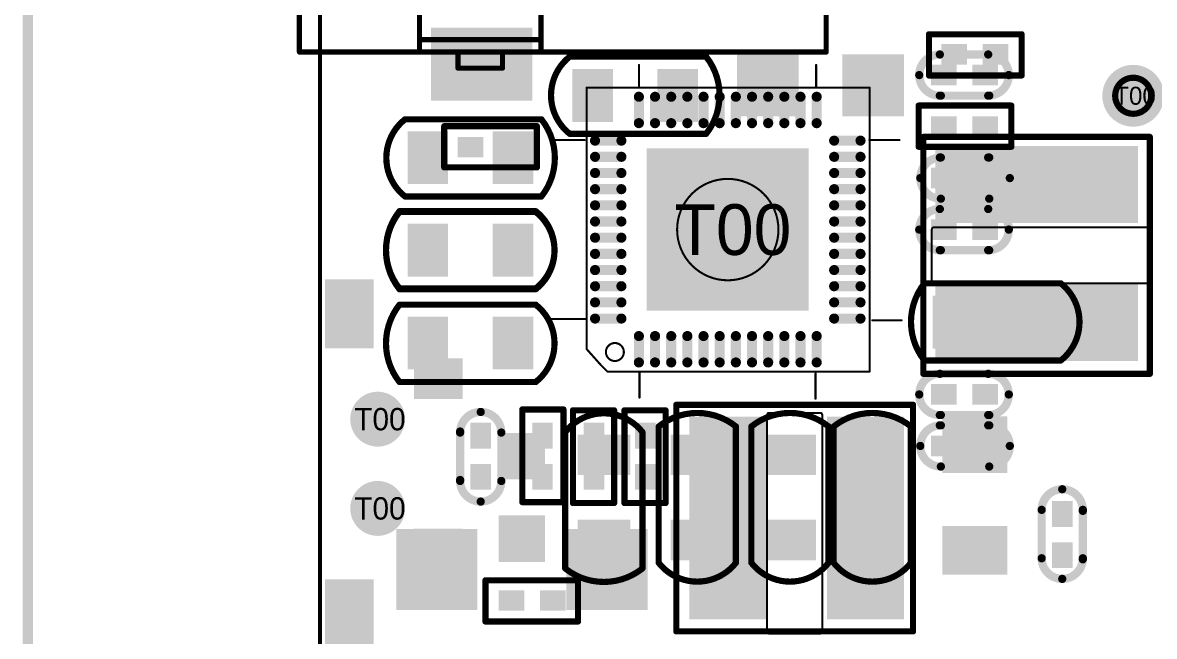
# Model space of a CAD drawing. Extents: x -400 to 4142, y 20 to 2756.
# Drawn here: x -255 to 844, y 1475 to 2071 of the extents above; entities that cross this region are included whole.
import ezdxf

# ---------------------------------------------------------------- set-up
doc = ezdxf.new("R2010")
doc.units = 0
doc.header["$MEASUREMENT"] = 0
for name, color, linetype in [('2DLINES_1', 3, 'Continuous'), ('BOARD_OUTLINE', 1, 'Continuous'), ('COMP_OUTLINE_BOTTOM', 6, 'Continuous'), ('COMP_OUTLINE_TOP', 4, 'Continuous'), ('DRILLHOLE', 10, 'Continuous'), ('LAYNR11', 12, 'Continuous'), ('PADLAYER_BOTTOM', 7, 'Continuous'), ('PADLAYER_TOP', 5, 'Continuous'), ('TOOL_TOP', 8, 'Continuous'), ('TOOLCODE_TOP', 9, 'Continuous')]:
    doc.layers.add(name, color=color, linetype=linetype)

msp = doc.modelspace()

# ---------------------------------------------------------------- linework, layer by layer
at = {"layer": '2DLINES_1', "const_width": 10}
msp.add_lwpolyline([(-250, 2420), (-250, 1307.5)], dxfattribs=at)
at = {"layer": 'BOARD_OUTLINE', "const_width": 3.937}
msp.add_lwpolyline([(33.858, 2380), (33.858, 100)], dxfattribs=at)
at = {"layer": 'COMP_OUTLINE_BOTTOM'}
for points, const_width in [([(625.43, 2059.61), (625.43, 2019.61)], 6), ([(715.43, 2059.61), (625.43, 2059.61)], 6), ([(715.43, 2019.61), (715.43, 2059.61)], 6), ([(625.43, 2019.61), (715.43, 2019.61)], 6), ([(244.57, 1970.39), (154.57, 1970.39)], 6), ([(154.57, 1970.39), (154.57, 1930.39)], 6), ([(244.57, 1930.39), (244.57, 1970.39)], 6), ([(840, 1960), (620, 1960)], 6), ([(620, 1960), (620, 1730)], 6), ([(840, 1730), (840, 1960)], 6), ([(154.57, 1930.39), (244.57, 1930.39)], 6), ([(620, 1730), (840, 1730)], 6), ([(270.39, 1695.43), (230.39, 1695.43)], 6), ([(230.39, 1695.43), (230.39, 1605.43)], 6), ([(270.39, 1605.43), (270.39, 1695.43)], 6), ([(319.61, 1694.57), (279.61, 1694.57)], 6), ([(279.61, 1694.57), (279.61, 1604.57)], 6), ([(319.61, 1604.57), (319.61, 1694.57)], 6), ([(369.61, 1694.57), (329.61, 1694.57)], 6), ([(329.61, 1694.57), (329.61, 1604.57)], 6), ([(369.61, 1604.57), (369.61, 1694.57)], 6), ([(610, 1700), (380, 1700)], 6), ([(380, 1700), (380, 1480)], 6), ([(610, 1480), (610, 1700)], 6), ([(170, 1627), (170, 1674)], 8), ([(210, 1626), (210, 1673)], 8), ([(230.39, 1605.43), (270.39, 1605.43)], 6), ([(279.61, 1604.57), (319.61, 1604.57)], 6), ([(329.61, 1604.57), (369.61, 1604.57)], 6), ([(734.92, 1597.98), (734.92, 1550.98)], 8), ([(774.92, 1596.98), (774.92, 1549.98)], 8), ([(380, 1480), (610, 1480)], 6)]:
    msp.add_lwpolyline(points, dxfattribs=dict(at, const_width=const_width))
for points, const_width in [([(623.93, 2059.61, 1), (626.93, 2059.61, 1)], 3), ([(623.93, 2059.61, 1), (626.93, 2059.61, 1)], 3), ([(713.93, 2059.61, 1), (716.93, 2059.61, 1)], 3), ([(713.93, 2059.61, 1), (716.93, 2059.61, 1)], 3), ([(275.042, 2037.9, 1), (278.042, 2037.9, 1)], 3), ([(275.042, 2037.9, 1), (278.042, 2037.9, 1)], 3), ([(407.43, 2037.9, 1), (410.43, 2037.9, 1)], 3), ([(407.43, 2037.9, 1), (410.43, 2037.9, 1)], 3), ([(623.93, 2019.61, 1), (626.93, 2019.61, 1)], 3), ([(623.93, 2019.61, 1), (626.93, 2019.61, 1)], 3), ([(713.93, 2019.61, 1), (716.93, 2019.61, 1)], 3), ([(713.93, 2019.61, 1), (716.93, 2019.61, 1)], 3), ([(256.804, 2000.4, 1), (259.804, 2000.4, 1)], 3), ([(256.804, 2000.4, 1), (259.804, 2000.4, 1)], 3), ([(420.513, 2000.4, 1), (423.513, 2000.4, 1)], 3), ([(420.513, 2000.4, 1), (423.513, 2000.4, 1)], 3), ([(153.07, 1970.39, 1), (156.07, 1970.39, 1)], 3), ([(153.07, 1970.39, 1), (156.07, 1970.39, 1)], 3), ([(243.07, 1970.39, 1), (246.07, 1970.39, 1)], 3), ([(243.07, 1970.39, 1), (246.07, 1970.39, 1)], 3), ([(275.042, 1962.9, 1), (278.042, 1962.9, 1)], 3), ([(275.042, 1962.9, 1), (278.042, 1962.9, 1)], 3), ([(407.43, 1962.9, 1), (410.43, 1962.9, 1)], 3), ([(407.43, 1962.9, 1), (410.43, 1962.9, 1)], 3), ([(618.5, 1960, 1), (621.5, 1960, 1)], 3), ([(618.5, 1960, 1), (621.5, 1960, 1)], 3), ([(838.5, 1960, 1), (841.5, 1960, 1)], 3), ([(838.5, 1960, 1), (841.5, 1960, 1)], 3), ([(153.07, 1930.39, 1), (156.07, 1930.39, 1)], 3), ([(153.07, 1930.39, 1), (156.07, 1930.39, 1)], 3), ([(243.07, 1930.39, 1), (246.07, 1930.39, 1)], 3), ([(243.07, 1930.39, 1), (246.07, 1930.39, 1)], 3), ([(109.57, 1887.1, 1), (112.57, 1887.1, 1)], 3), ([(109.57, 1887.1, 1), (112.57, 1887.1, 1)], 3), ([(241.958, 1887.1, 1), (244.958, 1887.1, 1)], 3), ([(241.958, 1887.1, 1), (244.958, 1887.1, 1)], 3), ([(96.487, 1849.6, 1), (99.487, 1849.6, 1)], 3), ([(96.487, 1849.6, 1), (99.487, 1849.6, 1)], 3), ([(260.196, 1849.6, 1), (263.196, 1849.6, 1)], 3), ([(260.196, 1849.6, 1), (263.196, 1849.6, 1)], 3), ([(109.57, 1812.1, 1), (112.57, 1812.1, 1)], 3), ([(109.57, 1812.1, 1), (112.57, 1812.1, 1)], 3), ([(241.958, 1812.1, 1), (244.958, 1812.1, 1)], 3), ([(241.958, 1812.1, 1), (244.958, 1812.1, 1)], 3), ([(109.57, 1797.1, 1), (112.57, 1797.1, 1)], 3), ([(109.57, 1797.1, 1), (112.57, 1797.1, 1)], 3), ([(241.958, 1797.1, 1), (244.958, 1797.1, 1)], 3), ([(241.958, 1797.1, 1), (244.958, 1797.1, 1)], 3), ([(96.487, 1759.6, 1), (99.487, 1759.6, 1)], 3), ([(96.487, 1759.6, 1), (99.487, 1759.6, 1)], 3), ([(260.196, 1759.6, 1), (263.196, 1759.6, 1)], 3), ([(260.196, 1759.6, 1), (263.196, 1759.6, 1)], 3), ([(618.5, 1730, 1), (621.5, 1730, 1)], 3), ([(618.5, 1730, 1), (621.5, 1730, 1)], 3), ([(838.5, 1730, 1), (841.5, 1730, 1)], 3), ([(838.5, 1730, 1), (841.5, 1730, 1)], 3), ([(109.57, 1722.1, 1), (112.57, 1722.1, 1)], 3), ([(109.57, 1722.1, 1), (112.57, 1722.1, 1)], 3), ([(241.958, 1722.1, 1), (244.958, 1722.1, 1)], 3), ([(241.958, 1722.1, 1), (244.958, 1722.1, 1)], 3), ([(188, 1693, 1), (192, 1693, 1)], 4), ([(188, 1693, 1), (192, 1693, 1)], 4), ([(228.89, 1695.43, 1), (231.89, 1695.43, 1)], 3), ([(228.89, 1695.43, 1), (231.89, 1695.43, 1)], 3), ([(268.89, 1695.43, 1), (271.89, 1695.43, 1)], 3), ([(268.89, 1695.43, 1), (271.89, 1695.43, 1)], 3), ([(278.11, 1694.57, 1), (281.11, 1694.57, 1)], 3), ([(278.11, 1694.57, 1), (281.11, 1694.57, 1)], 3), ([(318.11, 1694.57, 1), (321.11, 1694.57, 1)], 3), ([(318.11, 1694.57, 1), (321.11, 1694.57, 1)], 3), ([(328.11, 1694.57, 1), (331.11, 1694.57, 1)], 3), ([(328.11, 1694.57, 1), (331.11, 1694.57, 1)], 3), ([(368.11, 1694.57, 1), (371.11, 1694.57, 1)], 3), ([(368.11, 1694.57, 1), (371.11, 1694.57, 1)], 3), ([(378.5, 1700, 1), (381.5, 1700, 1)], 3), ([(378.5, 1700, 1), (381.5, 1700, 1)], 3), ([(608.5, 1700, 1), (611.5, 1700, 1)], 3), ([(608.5, 1700, 1), (611.5, 1700, 1)], 3), ([(168, 1674, 1), (172, 1674, 1)], 4), ([(168, 1673, 1), (172, 1673, 1)], 4), ([(208, 1673, 1), (212, 1673, 1)], 4), ([(208, 1673, 1), (212, 1673, 1)], 4), ([(168, 1627, 1), (172, 1627, 1)], 4), ([(168, 1626, 1), (172, 1626, 1)], 4), ([(208, 1626, 1), (212, 1626, 1)], 4), ([(208, 1626, 1), (212, 1626, 1)], 4), ([(752.92, 1617.98, 1), (756.92, 1617.98, 1)], 4), ([(752.92, 1617.98, 1), (756.92, 1617.98, 1)], 4), ([(188, 1606, 1), (192, 1606, 1)], 4), ([(188, 1606, 1), (192, 1606, 1)], 4), ([(228.89, 1605.43, 1), (231.89, 1605.43, 1)], 3), ([(228.89, 1605.43, 1), (231.89, 1605.43, 1)], 3), ([(268.89, 1605.43, 1), (271.89, 1605.43, 1)], 3), ([(268.89, 1605.43, 1), (271.89, 1605.43, 1)], 3), ([(278.11, 1604.57, 1), (281.11, 1604.57, 1)], 3), ([(278.11, 1604.57, 1), (281.11, 1604.57, 1)], 3), ([(318.11, 1604.57, 1), (321.11, 1604.57, 1)], 3), ([(318.11, 1604.57, 1), (321.11, 1604.57, 1)], 3), ([(328.11, 1604.57, 1), (331.11, 1604.57, 1)], 3), ([(328.11, 1604.57, 1), (331.11, 1604.57, 1)], 3), ([(368.11, 1604.57, 1), (371.11, 1604.57, 1)], 3), ([(368.11, 1604.57, 1), (371.11, 1604.57, 1)], 3), ([(732.92, 1597.98, 1), (736.92, 1597.98, 1)], 4), ([(732.92, 1597.98, 1), (736.92, 1597.98, 1)], 4), ([(772.92, 1597.98, 1), (776.92, 1597.98, 1)], 4), ([(772.92, 1596.98, 1), (776.92, 1596.98, 1)], 4), ([(732.92, 1550.98, 1), (736.92, 1550.98, 1)], 4), ([(732.92, 1550.98, 1), (736.92, 1550.98, 1)], 4), ([(772.92, 1550.98, 1), (776.92, 1550.98, 1)], 4), ([(772.92, 1549.98, 1), (776.92, 1549.98, 1)], 4), ([(752.92, 1530.98, 1), (756.92, 1530.98, 1)], 4), ([(752.92, 1530.98, 1), (756.92, 1530.98, 1)], 4), ([(378.5, 1480, 1), (381.5, 1480, 1)], 3), ([(378.5, 1480, 1), (381.5, 1480, 1)], 3), ([(608.5, 1480, 1), (611.5, 1480, 1)], 3), ([(608.5, 1480, 1), (611.5, 1480, 1)], 3)]:
    msp.add_lwpolyline(points, format="xyb", close=True, dxfattribs=dict(at, const_width=const_width))
for points, const_width in [([(276.542, 2037.9, 0.230282), (258.304, 2000.4, 0.230282)], 6), ([(408.93, 2037.9), (276.542, 2037.9, 0.230282)], 6), ([(422.013, 2000.4, 0.169436), (408.93, 2037.9)], 6), ([(258.304, 2000.4, 0.230282), (276.542, 1962.9)], 6), ([(408.93, 1962.9, 0.169436), (422.013, 2000.4, 0.169436)], 6), ([(276.542, 1962.9), (408.93, 1962.9, 0.169436)], 6), ([(111.07, 1887.1, 0.169436), (97.987, 1849.6, 0.169436)], 6), ([(243.458, 1887.1), (111.07, 1887.1, 0.169436)], 6), ([(261.696, 1849.6, 0.230282), (243.458, 1887.1)], 6), ([(97.987, 1849.6, 0.169436), (111.07, 1812.1)], 6), ([(243.458, 1812.1, 0.230282), (261.696, 1849.6, 0.230282)], 6), ([(111.07, 1812.1), (243.458, 1812.1, 0.230282)], 6), ([(111.07, 1797.1, 0.169436), (97.987, 1759.6, 0.169436)], 6), ([(243.458, 1797.1), (111.07, 1797.1, 0.169436)], 6), ([(261.696, 1759.6, 0.230282), (243.458, 1797.1)], 6), ([(97.987, 1759.6, 0.169436), (111.07, 1722.1)], 6), ([(243.458, 1722.1, 0.230282), (261.696, 1759.6, 0.230282)], 6), ([(111.07, 1722.1), (243.458, 1722.1, 0.230282)], 6), ([(190, 1693, 0.414214), (170, 1673)], 8), ([(210, 1673, 0.414214), (190, 1693, 0.414214)], 8), ([(170, 1626, 0.414214), (190, 1606, 0.414214)], 8), ([(190, 1606, 0.414214), (210, 1626)], 8), ([(754.92, 1617.98, 0.414214), (734.92, 1597.98)], 8), ([(774.92, 1597.98, 0.414214), (754.92, 1617.98, 0.414214)], 8), ([(734.92, 1550.98, 0.414214), (754.92, 1530.98, 0.414214)], 8), ([(754.92, 1530.98, 0.414214), (774.92, 1550.98)], 8)]:
    msp.add_lwpolyline(points, format="xyb", dxfattribs=dict(at, const_width=const_width))
at = {"layer": 'COMP_OUTLINE_TOP'}
for points, const_width in [([(13.835, 2042.331), (13.835, 2333.669)], 5), ([(130.495, 2042.526), (130.495, 2333.865)], 5), ([(248.605, 2042.526), (248.606, 2333.865)], 5), ([(525.646, 2042.331), (525.646, 2333.669)], 5), ([(130.495, 2054.337), (248.605, 2054.337)], 5), ([(167.897, 2026.778), (167.897, 2042.526)], 5), ([(211.204, 2026.778), (211.204, 2042.526)], 5), ([(13.835, 2042.331), (525.646, 2042.331)], 5), ([(636, 2040), (683, 2040)], 8), ([(211.204, 2026.778), (167.897, 2026.778)], 5), ([(343.819, 2009.554), (343.819, 2029.869)], 2), ([(515.853, 2009.121), (515.853, 2029.869)], 2), ([(567.8, 2007.8), (292.862, 2007.8)], 2), ([(292.862, 2007.8), (292.862, 1754.062)], 2), ([(567.8, 1732.2), (567.8, 2007.8)], 2), ([(637, 2000), (684, 2000)], 8), ([(615.43, 1950.39), (615.43, 1990.39)], 6), ([(615.43, 1990.39), (705.43, 1990.39)], 6), ([(705.43, 1990.39), (705.43, 1950.39)], 6), ([(290.958, 1956.89), (261.26, 1956.89)], 2), ([(567.454, 1956.85), (596.824, 1956.85)], 2), ([(705.43, 1950.39), (615.43, 1950.39)], 6), ([(683, 1940), (636, 1940)], 8), ([(684, 1900), (637, 1900)], 8), ([(636, 1890), (683, 1890)], 8), ([(637, 1850), (684, 1850)], 8), ([(291.864, 1783.163), (258.556, 1783.163)], 2), ([(570.446, 1781.969), (598.832, 1781.969)], 2), ([(292.862, 1754.062), (306.415, 1738.882)], 2), ([(306.415, 1738.882), (313.097, 1732.2)], 2), ([(313.097, 1732.2), (567.8, 1732.2)], 2), ([(344.252, 1732.021), (344.252, 1706.837)], 2), ([(515.236, 1730.394), (515.236, 1705.814)], 2), ([(636, 1730), (683, 1730)], 8), ([(637, 1690), (684, 1690)], 8), ([(683, 1680), (636, 1680)], 8), ([(684, 1640), (637, 1640)], 8), ([(194.57, 1489.61), (194.57, 1529.61)], 6), ([(194.57, 1529.61), (284.57, 1529.61)], 6), ([(284.57, 1529.61), (284.57, 1489.61)], 6), ([(284.57, 1489.61), (194.57, 1489.61)], 6)]:
    msp.add_lwpolyline(points, dxfattribs=dict(at, const_width=const_width))
for points, const_width in [([(129.245, 2054.337, 1), (131.745, 2054.337, 1)], 2.5), ([(247.355, 2054.337, 1), (249.855, 2054.337, 1)], 2.5), ([(129.245, 2042.526, 1), (131.745, 2042.526, 1)], 2.5), ([(166.647, 2042.526, 1), (169.147, 2042.526, 1)], 2.5), ([(209.954, 2042.526, 1), (212.454, 2042.526, 1)], 2.5), ([(247.355, 2042.526, 1), (249.855, 2042.526, 1)], 2.5), ([(12.585, 2042.331, 1), (15.085, 2042.331, 1)], 2.5), ([(12.585, 2042.331, 1), (15.085, 2042.331, 1)], 2.5), ([(524.396, 2042.331, 1), (526.896, 2042.331, 1)], 2.5), ([(524.396, 2042.331, 1), (526.896, 2042.331, 1)], 2.5), ([(634, 2040, 1), (638, 2040, 1)], 4), ([(634, 2040, 1), (638, 2040, 1)], 4), ([(681, 2040, 1), (685, 2040, 1)], 4), ([(681, 2040, 1), (685, 2040, 1)], 4), ([(166.647, 2026.778, 1), (169.147, 2026.778, 1)], 2.5), ([(166.647, 2026.778, 1), (169.147, 2026.778, 1)], 2.5), ([(209.954, 2026.778, 1), (212.454, 2026.778, 1)], 2.5), ([(209.954, 2026.778, 1), (212.454, 2026.778, 1)], 2.5), ([(343.319, 2029.869, 1), (344.319, 2029.869, 1)], 1), ([(515.353, 2029.869, 1), (516.353, 2029.869, 1)], 1), ([(614, 2020, 1), (618, 2020, 1)], 4), ([(614, 2020, 1), (618, 2020, 1)], 4), ([(701, 2020, 1), (705, 2020, 1)], 4), ([(701, 2020, 1), (705, 2020, 1)], 4), ([(292.362, 2007.8, 1), (293.362, 2007.8, 1)], 1), ([(292.362, 2007.8, 1), (293.362, 2007.8, 1)], 1), ([(343.319, 2009.554, 1), (344.319, 2009.554, 1)], 1), ([(515.353, 2009.121, 1), (516.353, 2009.121, 1)], 1), ([(567.3, 2007.8, 1), (568.3, 2007.8, 1)], 1), ([(567.3, 2007.8, 1), (568.3, 2007.8, 1)], 1), ([(634, 2000, 1), (638, 2000, 1)], 4), ([(635, 2000, 1), (639, 2000, 1)], 4), ([(681, 2000, 1), (685, 2000, 1)], 4), ([(682, 2000, 1), (686, 2000, 1)], 4), ([(613.93, 1990.39, 1), (616.93, 1990.39, 1)], 3), ([(613.93, 1990.39, 1), (616.93, 1990.39, 1)], 3), ([(703.93, 1990.39, 1), (706.93, 1990.39, 1)], 3), ([(703.93, 1990.39, 1), (706.93, 1990.39, 1)], 3), ([(115.042, 1977.1, 1), (118.042, 1977.1, 1)], 3), ([(115.042, 1977.1, 1), (118.042, 1977.1, 1)], 3), ([(247.43, 1977.1, 1), (250.43, 1977.1, 1)], 3), ([(247.43, 1977.1, 1), (250.43, 1977.1, 1)], 3), ([(260.76, 1956.89, 1), (261.76, 1956.89, 1)], 1), ([(290.458, 1956.89, 1), (291.458, 1956.89, 1)], 1), ([(566.954, 1956.85, 1), (567.954, 1956.85, 1)], 1), ([(596.324, 1956.85, 1), (597.324, 1956.85, 1)], 1), ([(613.93, 1950.39, 1), (616.93, 1950.39, 1)], 3), ([(613.93, 1950.39, 1), (616.93, 1950.39, 1)], 3), ([(703.93, 1950.39, 1), (706.93, 1950.39, 1)], 3), ([(703.93, 1950.39, 1), (706.93, 1950.39, 1)], 3), ([(96.804, 1939.6, 1), (99.804, 1939.6, 1)], 3), ([(96.804, 1939.6, 1), (99.804, 1939.6, 1)], 3), ([(260.513, 1939.6, 1), (263.513, 1939.6, 1)], 3), ([(260.513, 1939.6, 1), (263.513, 1939.6, 1)], 3), ([(634, 1940, 1), (638, 1940, 1)], 4), ([(635, 1940, 1), (639, 1940, 1)], 4), ([(681, 1940, 1), (685, 1940, 1)], 4), ([(682, 1940, 1), (686, 1940, 1)], 4), ([(615, 1920, 1), (619, 1920, 1)], 4), ([(615, 1920, 1), (619, 1920, 1)], 4), ([(702, 1920, 1), (706, 1920, 1)], 4), ([(702, 1920, 1), (706, 1920, 1)], 4), ([(115.042, 1902.1, 1), (118.042, 1902.1, 1)], 3), ([(115.042, 1902.1, 1), (118.042, 1902.1, 1)], 3), ([(247.43, 1902.1, 1), (250.43, 1902.1, 1)], 3), ([(247.43, 1902.1, 1), (250.43, 1902.1, 1)], 3), ([(635, 1900, 1), (639, 1900, 1)], 4), ([(635, 1900, 1), (639, 1900, 1)], 4), ([(682, 1900, 1), (686, 1900, 1)], 4), ([(682, 1900, 1), (686, 1900, 1)], 4), ([(634, 1890, 1), (638, 1890, 1)], 4), ([(634, 1890, 1), (638, 1890, 1)], 4), ([(681, 1890, 1), (685, 1890, 1)], 4), ([(681, 1890, 1), (685, 1890, 1)], 4), ([(109.57, 1887.9, 1), (112.57, 1887.9, 1)], 3), ([(109.57, 1887.9, 1), (112.57, 1887.9, 1)], 3), ([(241.958, 1887.9, 1), (244.958, 1887.9, 1)], 3), ([(241.958, 1887.9, 1), (244.958, 1887.9, 1)], 3), ([(614, 1870, 1), (618, 1870, 1)], 4), ([(614, 1870, 1), (618, 1870, 1)], 4), ([(701, 1870, 1), (705, 1870, 1)], 4), ([(701, 1870, 1), (705, 1870, 1)], 4), ([(96.487, 1850.4, 1), (99.487, 1850.4, 1)], 3), ([(96.487, 1850.4, 1), (99.487, 1850.4, 1)], 3), ([(260.196, 1850.4, 1), (263.196, 1850.4, 1)], 3), ([(260.196, 1850.4, 1), (263.196, 1850.4, 1)], 3), ([(634, 1850, 1), (638, 1850, 1)], 4), ([(635, 1850, 1), (639, 1850, 1)], 4), ([(681, 1850, 1), (685, 1850, 1)], 4), ([(682, 1850, 1), (686, 1850, 1)], 4), ([(109.57, 1812.9, 1), (112.57, 1812.9, 1)], 3), ([(109.57, 1812.9, 1), (112.57, 1812.9, 1)], 3), ([(241.958, 1812.9, 1), (244.958, 1812.9, 1)], 3), ([(241.958, 1812.9, 1), (244.958, 1812.9, 1)], 3), ([(619.57, 1817.9, 1), (622.57, 1817.9, 1)], 3), ([(619.57, 1817.9, 1), (622.57, 1817.9, 1)], 3), ([(751.958, 1817.9, 1), (754.958, 1817.9, 1)], 3), ([(751.958, 1817.9, 1), (754.958, 1817.9, 1)], 3), ([(258.056, 1783.163, 1), (259.056, 1783.163, 1)], 1), ([(291.364, 1783.163, 1), (292.364, 1783.163, 1)], 1), ([(569.946, 1781.969, 1), (570.946, 1781.969, 1)], 1), ([(598.332, 1781.969, 1), (599.332, 1781.969, 1)], 1), ([(606.487, 1780.4, 1), (609.487, 1780.4, 1)], 3), ([(606.487, 1780.4, 1), (609.487, 1780.4, 1)], 3), ([(770.196, 1780.4, 1), (773.196, 1780.4, 1)], 3), ([(770.196, 1780.4, 1), (773.196, 1780.4, 1)], 3), ([(292.362, 1754.062, 1), (293.362, 1754.062, 1)], 1), ([(292.362, 1754.062, 1), (293.362, 1754.062, 1)], 1), ([(305.915, 1738.882, 1), (306.915, 1738.882, 1)], 1), ([(305.915, 1738.882, 1), (306.915, 1738.882, 1)], 1), ([(619.57, 1742.9, 1), (622.57, 1742.9, 1)], 3), ([(619.57, 1742.9, 1), (622.57, 1742.9, 1)], 3), ([(751.958, 1742.9, 1), (754.958, 1742.9, 1)], 3), ([(751.958, 1742.9, 1), (754.958, 1742.9, 1)], 3), ([(312.597, 1732.2, 1), (313.597, 1732.2, 1)], 1), ([(312.597, 1732.2, 1), (313.597, 1732.2, 1)], 1), ([(343.752, 1732.021, 1), (344.752, 1732.021, 1)], 1), ([(514.736, 1730.394, 1), (515.736, 1730.394, 1)], 1), ([(567.3, 1732.2, 1), (568.3, 1732.2, 1)], 1), ([(567.3, 1732.2, 1), (568.3, 1732.2, 1)], 1), ([(634, 1730, 1), (638, 1730, 1)], 4), ([(634, 1730, 1), (638, 1730, 1)], 4), ([(681, 1730, 1), (685, 1730, 1)], 4), ([(681, 1730, 1), (685, 1730, 1)], 4), ([(343.752, 1706.837, 1), (344.752, 1706.837, 1)], 1), ([(514.736, 1705.814, 1), (515.736, 1705.814, 1)], 1), ([(614, 1710, 1), (618, 1710, 1)], 4), ([(614, 1710, 1), (618, 1710, 1)], 4), ([(701, 1710, 1), (705, 1710, 1)], 4), ([(701, 1710, 1), (705, 1710, 1)], 4), ([(308.1, 1691.696, 1), (311.1, 1691.696, 1)], 3), ([(308.1, 1691.696, 1), (311.1, 1691.696, 1)], 3), ([(398.9, 1692.013, 1), (401.9, 1692.013, 1)], 3), ([(398.9, 1692.013, 1), (401.9, 1692.013, 1)], 3), ([(488.9, 1692.013, 1), (491.9, 1692.013, 1)], 3), ([(488.9, 1692.013, 1), (491.9, 1692.013, 1)], 3), ([(568.9, 1692.013, 1), (571.9, 1692.013, 1)], 3), ([(568.9, 1692.013, 1), (571.9, 1692.013, 1)], 3), ([(634, 1690, 1), (638, 1690, 1)], 4), ([(635, 1690, 1), (639, 1690, 1)], 4), ([(681, 1690, 1), (685, 1690, 1)], 4), ([(682, 1690, 1), (686, 1690, 1)], 4), ([(634, 1680, 1), (638, 1680, 1)], 4), ([(635, 1680, 1), (639, 1680, 1)], 4), ([(681, 1680, 1), (685, 1680, 1)], 4), ([(682, 1680, 1), (686, 1680, 1)], 4), ([(270.6, 1673.458, 1), (273.6, 1673.458, 1)], 3), ([(270.6, 1673.458, 1), (273.6, 1673.458, 1)], 3), ([(345.6, 1673.458, 1), (348.6, 1673.458, 1)], 3), ([(345.6, 1673.458, 1), (348.6, 1673.458, 1)], 3), ([(361.4, 1678.93, 1), (364.4, 1678.93, 1)], 3), ([(361.4, 1678.93, 1), (364.4, 1678.93, 1)], 3), ([(436.4, 1678.93, 1), (439.4, 1678.93, 1)], 3), ([(436.4, 1678.93, 1), (439.4, 1678.93, 1)], 3), ([(451.4, 1678.93, 1), (454.4, 1678.93, 1)], 3), ([(451.4, 1678.93, 1), (454.4, 1678.93, 1)], 3), ([(526.4, 1678.93, 1), (529.4, 1678.93, 1)], 3), ([(526.4, 1678.93, 1), (529.4, 1678.93, 1)], 3), ([(531.4, 1678.93, 1), (534.4, 1678.93, 1)], 3), ([(531.4, 1678.93, 1), (534.4, 1678.93, 1)], 3), ([(606.4, 1678.93, 1), (609.4, 1678.93, 1)], 3), ([(606.4, 1678.93, 1), (609.4, 1678.93, 1)], 3), ([(615, 1660, 1), (619, 1660, 1)], 4), ([(615, 1660, 1), (619, 1660, 1)], 4), ([(702, 1660, 1), (706, 1660, 1)], 4), ([(702, 1660, 1), (706, 1660, 1)], 4), ([(635, 1640, 1), (639, 1640, 1)], 4), ([(635, 1640, 1), (639, 1640, 1)], 4), ([(682, 1640, 1), (686, 1640, 1)], 4), ([(682, 1640, 1), (686, 1640, 1)], 4), ([(270.6, 1541.07, 1), (273.6, 1541.07, 1)], 3), ([(270.6, 1541.07, 1), (273.6, 1541.07, 1)], 3), ([(345.6, 1541.07, 1), (348.6, 1541.07, 1)], 3), ([(345.6, 1541.07, 1), (348.6, 1541.07, 1)], 3), ([(361.4, 1546.542, 1), (364.4, 1546.542, 1)], 3), ([(361.4, 1546.542, 1), (364.4, 1546.542, 1)], 3), ([(436.4, 1546.542, 1), (439.4, 1546.542, 1)], 3), ([(436.4, 1546.542, 1), (439.4, 1546.542, 1)], 3), ([(451.4, 1546.542, 1), (454.4, 1546.542, 1)], 3), ([(451.4, 1546.542, 1), (454.4, 1546.542, 1)], 3), ([(526.4, 1546.542, 1), (529.4, 1546.542, 1)], 3), ([(526.4, 1546.542, 1), (529.4, 1546.542, 1)], 3), ([(531.4, 1546.542, 1), (534.4, 1546.542, 1)], 3), ([(531.4, 1546.542, 1), (534.4, 1546.542, 1)], 3), ([(606.4, 1546.542, 1), (609.4, 1546.542, 1)], 3), ([(606.4, 1546.542, 1), (609.4, 1546.542, 1)], 3), ([(193.07, 1529.61, 1), (196.07, 1529.61, 1)], 3), ([(193.07, 1529.61, 1), (196.07, 1529.61, 1)], 3), ([(283.07, 1529.61, 1), (286.07, 1529.61, 1)], 3), ([(283.07, 1529.61, 1), (286.07, 1529.61, 1)], 3), ([(308.1, 1527.987, 1), (311.1, 1527.987, 1)], 3), ([(308.1, 1527.987, 1), (311.1, 1527.987, 1)], 3), ([(398.9, 1528.304, 1), (401.9, 1528.304, 1)], 3), ([(398.9, 1528.304, 1), (401.9, 1528.304, 1)], 3), ([(488.9, 1528.304, 1), (491.9, 1528.304, 1)], 3), ([(488.9, 1528.304, 1), (491.9, 1528.304, 1)], 3), ([(568.9, 1528.304, 1), (571.9, 1528.304, 1)], 3), ([(568.9, 1528.304, 1), (571.9, 1528.304, 1)], 3), ([(193.07, 1489.61, 1), (196.07, 1489.61, 1)], 3), ([(193.07, 1489.61, 1), (196.07, 1489.61, 1)], 3), ([(283.07, 1489.61, 1), (286.07, 1489.61, 1)], 3), ([(283.07, 1489.61, 1), (286.07, 1489.61, 1)], 3)]:
    msp.add_lwpolyline(points, format="xyb", close=True, dxfattribs=dict(at, const_width=const_width))
for points, const_width in [([(616, 2020, -0.414214), (636, 2040)], 8), ([(683, 2040, -0.414214), (703, 2020, -0.414214)], 8), ([(636, 2000, -0.414214), (616, 2020, -0.414214)], 8), ([(703, 2020, -0.414214), (683, 2000)], 8), ([(98.304, 1939.6, -0.230282), (116.542, 1977.1)], 6), ([(116.542, 1977.1), (248.93, 1977.1, -0.169436)], 6), ([(248.93, 1977.1, -0.169436), (262.013, 1939.6, -0.169436)], 6), ([(116.542, 1902.1, -0.230282), (98.304, 1939.6, -0.230282)], 6), ([(262.013, 1939.6, -0.169436), (248.93, 1902.1)], 6), ([(617, 1920, -0.414214), (637, 1940)], 8), ([(684, 1940, -0.414214), (704, 1920, -0.414214)], 8), ([(637, 1900, -0.414214), (617, 1920, -0.414214)], 8), ([(704, 1920, -0.414214), (684, 1900)], 8), ([(248.93, 1902.1), (116.542, 1902.1, -0.230282)], 6), ([(616, 1870, -0.414214), (636, 1890)], 8), ([(683, 1890, -0.414214), (703, 1870, -0.414214)], 8), ([(97.987, 1850.4, -0.169436), (111.07, 1887.9)], 6), ([(111.07, 1887.9), (243.458, 1887.9, -0.230282)], 6), ([(243.458, 1887.9, -0.230282), (261.696, 1850.4, -0.230282)], 6), ([(636, 1850, -0.414214), (616, 1870, -0.414214)], 8), ([(703, 1870, -0.414214), (683, 1850)], 8), ([(111.07, 1812.9, -0.169436), (97.987, 1850.4, -0.169436)], 6), ([(261.696, 1850.4, -0.230282), (243.458, 1812.9)], 6), ([(243.458, 1812.9), (111.07, 1812.9, -0.169436)], 6), ([(607.987, 1780.4, -0.169436), (621.07, 1817.9)], 6), ([(621.07, 1817.9), (753.458, 1817.9, -0.230282)], 6), ([(753.458, 1817.9, -0.230282), (771.696, 1780.4, -0.230282)], 6), ([(621.07, 1742.9, -0.169436), (607.987, 1780.4, -0.169436)], 6), ([(771.696, 1780.4, -0.230282), (753.458, 1742.9)], 6), ([(311.615, 1751.181, 1), (329.041, 1751.181, 1), (311.615, 1751.181)], 2), ([(753.458, 1742.9), (621.07, 1742.9, -0.169436)], 6), ([(616, 1710, -0.414214), (636, 1730)], 8), ([(683, 1730, -0.414214), (703, 1710, -0.414214)], 8), ([(636, 1690, -0.414214), (616, 1710, -0.414214)], 8), ([(703, 1710, -0.414214), (683, 1690)], 8), ([(272.1, 1673.458, -0.230282), (309.6, 1691.696, -0.230282)], 6), ([(309.6, 1691.696, -0.230282), (347.1, 1673.458)], 6), ([(362.9, 1678.93, -0.169436), (400.4, 1692.013, -0.169436)], 6), ([(400.4, 1692.013, -0.169436), (437.9, 1678.93)], 6), ([(452.9, 1678.93, -0.169436), (490.4, 1692.013, -0.169436)], 6), ([(490.4, 1692.013, -0.169436), (527.9, 1678.93)], 6), ([(532.9, 1678.93, -0.169436), (570.4, 1692.013, -0.169436)], 6), ([(570.4, 1692.013, -0.169436), (607.9, 1678.93)], 6), ([(617, 1660, -0.414214), (637, 1680)], 8), ([(684, 1680, -0.414214), (704, 1660, -0.414214)], 8), ([(272.1, 1541.07), (272.1, 1673.458, -0.230282)], 6), ([(347.1, 1673.458), (347.1, 1541.07, -0.169436)], 6), ([(362.9, 1546.542), (362.9, 1678.93, -0.169436)], 6), ([(437.9, 1678.93), (437.9, 1546.542, -0.230282)], 6), ([(452.9, 1546.542), (452.9, 1678.93, -0.169436)], 6), ([(527.9, 1678.93), (527.9, 1546.542, -0.230282)], 6), ([(532.9, 1546.542), (532.9, 1678.93, -0.169436)], 6), ([(607.9, 1678.93), (607.9, 1546.542, -0.230282)], 6), ([(637, 1640, -0.414214), (617, 1660, -0.414214)], 8), ([(704, 1660, -0.414214), (684, 1640)], 8), ([(309.6, 1527.987, -0.169436), (272.1, 1541.07)], 6), ([(347.1, 1541.07, -0.169436), (309.6, 1527.987, -0.169436)], 6), ([(400.4, 1528.304, -0.230282), (362.9, 1546.542)], 6), ([(437.9, 1546.542, -0.230282), (400.4, 1528.304, -0.230282)], 6), ([(490.4, 1528.304, -0.230282), (452.9, 1546.542)], 6), ([(527.9, 1546.542, -0.230282), (490.4, 1528.304, -0.230282)], 6), ([(570.4, 1528.304, -0.230282), (532.9, 1546.542)], 6), ([(607.9, 1546.542, -0.230282), (570.4, 1528.304, -0.230282)], 6)]:
    msp.add_lwpolyline(points, format="xyb", dxfattribs=dict(at, const_width=const_width))
at = {"layer": 'DRILLHOLE', "const_width": 0.001}
msp.add_lwpolyline([(181.157, 2010.835, -1), (181.157, 2050.205), (200.842, 2050.205, -1), (200.842, 2010.835), (181.157, 2010.835)], format="xyb", dxfattribs=at)
at = {"layer": 'DRILLHOLE', "const_width": 0.0005}
msp.add_lwpolyline([(181.157, 2010.835, 1), (181.158, 2010.835, 1)], format="xyb", close=True, dxfattribs=at)
msp.add_lwpolyline([(181.157, 2010.835, 1), (181.158, 2010.835, 1)], format="xyb", close=True, dxfattribs=at)
at = {"layer": 'LAYNR11'}
for points in [[(840, 1818.032, 0.414214), (841.968, 1820), (841.968, 1870, 0.414214), (840, 1871.969), (630, 1871.968, 0.414214), (628.031, 1870), (628.031, 1820, 0.414214), (630, 1818.031), (840, 1818.032)], [(468.031, 1480, 0.414214), (470, 1478.031), (520, 1478.031, 0.414214), (521.968, 1480), (521.969, 1690, 0.414214), (520, 1691.968), (470, 1691.968, 0.414214), (468.032, 1690), (468.031, 1480)]]:
    msp.add_lwpolyline(points, format="xyb", dxfattribs=at)
for points in [[(840, 1818.032, 1), (840, 1818.032, 1)], [(840, 1818.032, 1), (840, 1818.032, 1)], [(468.031, 1480, 1), (468.031, 1480, 1)], [(468.031, 1480, 1), (468.031, 1480, 1)]]:
    msp.add_lwpolyline(points, format="xyb", close=True, dxfattribs=at)
at = {"layer": 'PADLAYER_BOTTOM'}
for points, const_width in [([(808.85, 1999.91, 1), (838.85, 1999.91, 1)], 30), ([(79.055, 1685.984, 1), (100.709, 1685.984, 1)], 21.654), ([(79.055, 1599.37, 1), (100.709, 1599.37, 1)], 21.654)]:
    msp.add_lwpolyline(points, format="xyb", close=True, dxfattribs=dict(at, const_width=const_width))
for points in [[(240.213, 2065.953), (141.787, 2065.953), (240.213, 1995.087), (141.787, 1995.087)], [(662.5, 2050), (637.5, 2050), (662.5, 2030), (637.5, 2030)], [(702.5, 2050), (677.5, 2050), (702.5, 2030), (677.5, 2030)], [(438.819, 2040), (438.819, 1980), (498.819, 2040), (498.819, 1980)], [(541.182, 2040), (541.182, 1980), (601.182, 2040), (601.182, 1980)], [(318.345, 1974.59), (318.345, 2025.77), (278.975, 1974.59), (278.975, 2025.77)], [(401.025, 1974.59), (401.025, 2025.77), (361.655, 1974.59), (361.655, 2025.77)], [(167.5, 1940), (192.5, 1940), (167.5, 1960), (192.5, 1960)], [(207.5, 1940), (232.5, 1940), (207.5, 1960), (232.5, 1960)], [(351.26, 1791.26), (508.74, 1791.26), (351.26, 1948.74), (508.74, 1948.74)], [(631.575, 1876.457), (828.425, 1876.457), (631.575, 1951.26), (828.425, 1951.26)], [(118.975, 1875.41), (118.975, 1824.23), (158.345, 1875.41), (158.345, 1824.23)], [(201.655, 1875.41), (201.655, 1824.23), (241.025, 1875.41), (241.025, 1824.23)], [(631.575, 1742.598), (828.425, 1742.598), (631.575, 1817.402), (828.425, 1817.402)], [(118.975, 1785.41), (118.975, 1734.23), (158.345, 1785.41), (158.345, 1734.23)], [(201.655, 1785.41), (201.655, 1734.23), (241.025, 1785.41), (241.025, 1734.23)], [(180, 1682.5), (180, 1657.5), (200, 1682.5), (200, 1657.5)], [(240, 1682.5), (240, 1657.5), (260, 1682.5), (260, 1657.5)], [(310, 1657.5), (310, 1682.5), (290, 1657.5), (290, 1682.5)], [(360, 1657.5), (360, 1682.5), (340, 1657.5), (340, 1682.5)], [(392.598, 1688.425), (392.598, 1491.575), (467.402, 1688.425), (467.402, 1491.575)], [(526.457, 1688.425), (526.457, 1491.575), (601.26, 1688.425), (601.26, 1491.575)], [(701.496, 1688.74), (638.504, 1688.74), (701.496, 1633.622), (638.504, 1633.622)], [(180, 1642.5), (180, 1617.5), (200, 1642.5), (200, 1617.5)], [(240, 1642.5), (240, 1617.5), (260, 1642.5), (260, 1617.5)], [(310, 1617.5), (310, 1642.5), (290, 1617.5), (290, 1642.5)], [(360, 1617.5), (360, 1642.5), (340, 1617.5), (340, 1642.5)], [(764.92, 1581.48), (764.92, 1606.48), (744.92, 1581.48), (744.92, 1606.48)], [(186.693, 1579.37), (107.953, 1579.37), (186.693, 1500.63), (107.953, 1500.63)], [(352.047, 1579.37), (273.307, 1579.37), (352.047, 1500.63), (273.307, 1500.63)], [(701.496, 1582.44), (638.504, 1582.44), (701.496, 1535.196), (638.504, 1535.196)], [(764.92, 1541.48), (764.92, 1566.48), (744.92, 1541.48), (744.92, 1566.48)]]:
    msp.add_solid(points, dxfattribs=at)
at = {"layer": 'PADLAYER_TOP'}
for points, const_width in [([(808.85, 1999.91, 1), (838.85, 1999.91, 1)], 30), ([(341.2, 1998.958, 1), (346.1, 1998.958, 1)], 4.9), ([(356.9, 1998.958, 1), (361.8, 1998.958, 1)], 4.9), ([(372.6, 1998.958, 1), (377.5, 1998.958, 1)], 4.9), ([(388.3, 1998.958, 1), (393.2, 1998.958, 1)], 4.9), ([(404, 1998.958, 1), (408.9, 1998.958, 1)], 4.9), ([(419.7, 1998.958, 1), (424.6, 1998.958, 1)], 4.9), ([(435.4, 1998.958, 1), (440.3, 1998.958, 1)], 4.9), ([(451.1, 1998.958, 1), (456, 1998.958, 1)], 4.9), ([(466.8, 1998.958, 1), (471.7, 1998.958, 1)], 4.9), ([(482.5, 1998.958, 1), (487.4, 1998.958, 1)], 4.9), ([(498.2, 1998.958, 1), (503.1, 1998.958, 1)], 4.9), ([(513.9, 1998.958, 1), (518.8, 1998.958, 1)], 4.9), ([(341.2, 1973.325, 1), (346.1, 1973.325, 1)], 4.9), ([(356.9, 1973.325, 1), (361.8, 1973.325, 1)], 4.9), ([(372.6, 1973.325, 1), (377.5, 1973.325, 1)], 4.9), ([(388.3, 1973.325, 1), (393.2, 1973.325, 1)], 4.9), ([(404, 1973.325, 1), (408.9, 1973.325, 1)], 4.9), ([(419.7, 1973.325, 1), (424.6, 1973.325, 1)], 4.9), ([(435.4, 1973.325, 1), (440.3, 1973.325, 1)], 4.9), ([(451.1, 1973.325, 1), (456, 1973.325, 1)], 4.9), ([(466.8, 1973.325, 1), (471.7, 1973.325, 1)], 4.9), ([(482.5, 1973.325, 1), (487.4, 1973.325, 1)], 4.9), ([(498.2, 1973.325, 1), (503.1, 1973.325, 1)], 4.9), ([(513.9, 1973.325, 1), (518.8, 1973.325, 1)], 4.9), ([(298.592, 1956.35, 1), (303.492, 1956.35, 1)], 4.9), ([(324.225, 1956.35, 1), (329.125, 1956.35, 1)], 4.9), ([(530.875, 1956.35, 1), (535.775, 1956.35, 1)], 4.9), ([(556.508, 1956.35, 1), (561.408, 1956.35, 1)], 4.9), ([(298.592, 1940.65, 1), (303.492, 1940.65, 1)], 4.9), ([(324.225, 1940.65, 1), (329.125, 1940.65, 1)], 4.9), ([(530.875, 1940.65, 1), (535.775, 1940.65, 1)], 4.9), ([(556.508, 1940.65, 1), (561.408, 1940.65, 1)], 4.9), ([(298.592, 1924.95, 1), (303.492, 1924.95, 1)], 4.9), ([(324.225, 1924.95, 1), (329.125, 1924.95, 1)], 4.9), ([(530.875, 1924.95, 1), (535.775, 1924.95, 1)], 4.9), ([(556.508, 1924.95, 1), (561.408, 1924.95, 1)], 4.9), ([(298.592, 1909.25, 1), (303.492, 1909.25, 1)], 4.9), ([(324.225, 1909.25, 1), (329.125, 1909.25, 1)], 4.9), ([(530.875, 1909.25, 1), (535.775, 1909.25, 1)], 4.9), ([(556.508, 1909.25, 1), (561.408, 1909.25, 1)], 4.9), ([(298.592, 1893.55, 1), (303.492, 1893.55, 1)], 4.9), ([(324.225, 1893.55, 1), (329.125, 1893.55, 1)], 4.9), ([(530.875, 1893.55, 1), (535.775, 1893.55, 1)], 4.9), ([(556.508, 1893.55, 1), (561.408, 1893.55, 1)], 4.9), ([(298.592, 1877.85, 1), (303.492, 1877.85, 1)], 4.9), ([(324.225, 1877.85, 1), (329.125, 1877.85, 1)], 4.9), ([(530.875, 1877.85, 1), (535.775, 1877.85, 1)], 4.9), ([(556.508, 1877.85, 1), (561.408, 1877.85, 1)], 4.9), ([(298.592, 1862.15, 1), (303.492, 1862.15, 1)], 4.9), ([(324.225, 1862.15, 1), (329.125, 1862.15, 1)], 4.9), ([(530.875, 1862.15, 1), (535.775, 1862.15, 1)], 4.9), ([(556.508, 1862.15, 1), (561.408, 1862.15, 1)], 4.9), ([(298.592, 1846.45, 1), (303.492, 1846.45, 1)], 4.9), ([(324.225, 1846.45, 1), (329.125, 1846.45, 1)], 4.9), ([(530.875, 1846.45, 1), (535.775, 1846.45, 1)], 4.9), ([(556.508, 1846.45, 1), (561.408, 1846.45, 1)], 4.9), ([(298.592, 1830.75, 1), (303.492, 1830.75, 1)], 4.9), ([(324.225, 1830.75, 1), (329.125, 1830.75, 1)], 4.9), ([(530.875, 1830.75, 1), (535.775, 1830.75, 1)], 4.9), ([(556.508, 1830.75, 1), (561.408, 1830.75, 1)], 4.9), ([(298.592, 1815.05, 1), (303.492, 1815.05, 1)], 4.9), ([(324.225, 1815.05, 1), (329.125, 1815.05, 1)], 4.9), ([(530.875, 1815.05, 1), (535.775, 1815.05, 1)], 4.9), ([(556.508, 1815.05, 1), (561.408, 1815.05, 1)], 4.9), ([(298.592, 1799.35, 1), (303.492, 1799.35, 1)], 4.9), ([(324.225, 1799.35, 1), (329.125, 1799.35, 1)], 4.9), ([(530.875, 1799.35, 1), (535.775, 1799.35, 1)], 4.9), ([(556.508, 1799.35, 1), (561.408, 1799.35, 1)], 4.9), ([(298.592, 1783.65, 1), (303.492, 1783.65, 1)], 4.9), ([(324.225, 1783.65, 1), (329.125, 1783.65, 1)], 4.9), ([(530.875, 1783.65, 1), (535.775, 1783.65, 1)], 4.9), ([(556.508, 1783.65, 1), (561.408, 1783.65, 1)], 4.9), ([(341.2, 1766.675, 1), (346.1, 1766.675, 1)], 4.9), ([(356.9, 1766.675, 1), (361.8, 1766.675, 1)], 4.9), ([(372.6, 1766.675, 1), (377.5, 1766.675, 1)], 4.9), ([(388.3, 1766.675, 1), (393.2, 1766.675, 1)], 4.9), ([(404, 1766.675, 1), (408.9, 1766.675, 1)], 4.9), ([(419.7, 1766.675, 1), (424.6, 1766.675, 1)], 4.9), ([(435.4, 1766.675, 1), (440.3, 1766.675, 1)], 4.9), ([(451.1, 1766.675, 1), (456, 1766.675, 1)], 4.9), ([(466.8, 1766.675, 1), (471.7, 1766.675, 1)], 4.9), ([(482.5, 1766.675, 1), (487.4, 1766.675, 1)], 4.9), ([(498.2, 1766.675, 1), (503.1, 1766.675, 1)], 4.9), ([(513.9, 1766.675, 1), (518.8, 1766.675, 1)], 4.9), ([(341.2, 1741.042, 1), (346.1, 1741.042, 1)], 4.9), ([(356.9, 1741.042, 1), (361.8, 1741.042, 1)], 4.9), ([(372.6, 1741.042, 1), (377.5, 1741.042, 1)], 4.9), ([(388.3, 1741.042, 1), (393.2, 1741.042, 1)], 4.9), ([(404, 1741.042, 1), (408.9, 1741.042, 1)], 4.9), ([(419.7, 1741.042, 1), (424.6, 1741.042, 1)], 4.9), ([(435.4, 1741.042, 1), (440.3, 1741.042, 1)], 4.9), ([(451.1, 1741.042, 1), (456, 1741.042, 1)], 4.9), ([(466.8, 1741.042, 1), (471.7, 1741.042, 1)], 4.9), ([(482.5, 1741.042, 1), (487.4, 1741.042, 1)], 4.9), ([(498.2, 1741.042, 1), (503.1, 1741.042, 1)], 4.9), ([(513.9, 1741.042, 1), (518.8, 1741.042, 1)], 4.9), ([(79.055, 1685.984, 1), (100.709, 1685.984, 1)], 21.654), ([(79.055, 1599.37, 1), (100.709, 1599.37, 1)], 21.654)]:
    msp.add_lwpolyline(points, format="xyb", close=True, dxfattribs=dict(at, const_width=const_width))
for points in [[(240.213, 2065.953), (141.787, 2065.953), (240.213, 1995.087), (141.787, 1995.087)], [(627.5, 2010), (652.5, 2010), (627.5, 2030), (652.5, 2030)], [(667.5, 2010), (692.5, 2010), (667.5, 2030), (692.5, 2030)], [(348.55, 1973.325), (348.55, 1998.958), (338.75, 1973.325), (338.75, 1998.958)], [(364.25, 1973.325), (364.25, 1998.958), (354.45, 1973.325), (354.45, 1998.958)], [(379.95, 1973.325), (379.95, 1998.958), (370.15, 1973.325), (370.15, 1998.958)], [(395.65, 1973.325), (395.65, 1998.958), (385.85, 1973.325), (385.85, 1998.958)], [(411.35, 1973.325), (411.35, 1998.958), (401.55, 1973.325), (401.55, 1998.958)], [(427.05, 1973.325), (427.05, 1998.958), (417.25, 1973.325), (417.25, 1998.958)], [(442.75, 1973.325), (442.75, 1998.958), (432.95, 1973.325), (432.95, 1998.958)], [(458.45, 1973.325), (458.45, 1998.958), (448.65, 1973.325), (448.65, 1998.958)], [(474.15, 1973.325), (474.15, 1998.958), (464.35, 1973.325), (464.35, 1998.958)], [(489.85, 1973.325), (489.85, 1998.958), (480.05, 1973.325), (480.05, 1998.958)], [(505.55, 1973.325), (505.55, 1998.958), (495.75, 1973.325), (495.75, 1998.958)], [(521.25, 1973.325), (521.25, 1998.958), (511.45, 1973.325), (511.45, 1998.958)], [(627.5, 1960), (652.5, 1960), (627.5, 1980), (652.5, 1980)], [(667.5, 1960), (692.5, 1960), (667.5, 1980), (692.5, 1980)], [(118.975, 1965.41), (118.975, 1914.23), (158.345, 1965.41), (158.345, 1914.23)], [(201.655, 1965.41), (201.655, 1914.23), (241.025, 1965.41), (241.025, 1914.23)], [(301.042, 1951.45), (326.675, 1951.45), (301.042, 1961.25), (326.675, 1961.25)], [(533.325, 1951.45), (558.958, 1951.45), (533.325, 1961.25), (558.958, 1961.25)], [(351.26, 1791.26), (508.74, 1791.26), (351.26, 1948.74), (508.74, 1948.74)], [(301.042, 1935.75), (326.675, 1935.75), (301.042, 1945.55), (326.675, 1945.55)], [(533.325, 1935.75), (558.958, 1935.75), (533.325, 1945.55), (558.958, 1945.55)], [(301.042, 1920.05), (326.675, 1920.05), (301.042, 1929.85), (326.675, 1929.85)], [(533.325, 1920.05), (558.958, 1920.05), (533.325, 1929.85), (558.958, 1929.85)], [(652.5, 1930), (627.5, 1930), (652.5, 1910), (627.5, 1910)], [(692.5, 1930), (667.5, 1930), (692.5, 1910), (667.5, 1910)], [(301.042, 1904.35), (326.675, 1904.35), (301.042, 1914.15), (326.675, 1914.15)], [(533.325, 1904.35), (558.958, 1904.35), (533.325, 1914.15), (558.958, 1914.15)], [(301.042, 1888.65), (326.675, 1888.65), (301.042, 1898.45), (326.675, 1898.45)], [(533.325, 1888.65), (558.958, 1888.65), (533.325, 1898.45), (558.958, 1898.45)], [(301.042, 1872.95), (326.675, 1872.95), (301.042, 1882.75), (326.675, 1882.75)], [(533.325, 1872.95), (558.958, 1872.95), (533.325, 1882.75), (558.958, 1882.75)], [(627.5, 1860), (652.5, 1860), (627.5, 1880), (652.5, 1880)], [(667.5, 1860), (692.5, 1860), (667.5, 1880), (692.5, 1880)], [(158.345, 1824.59), (158.345, 1875.77), (118.975, 1824.59), (118.975, 1875.77)], [(241.025, 1824.59), (241.025, 1875.77), (201.655, 1824.59), (201.655, 1875.77)], [(301.042, 1857.25), (326.675, 1857.25), (301.042, 1867.05), (326.675, 1867.05)], [(533.325, 1857.25), (558.958, 1857.25), (533.325, 1867.05), (558.958, 1867.05)], [(301.042, 1841.55), (326.675, 1841.55), (301.042, 1851.35), (326.675, 1851.35)], [(533.325, 1841.55), (558.958, 1841.55), (533.325, 1851.35), (558.958, 1851.35)], [(301.042, 1825.85), (326.675, 1825.85), (301.042, 1835.65), (326.675, 1835.65)], [(533.325, 1825.85), (558.958, 1825.85), (533.325, 1835.65), (558.958, 1835.65)], [(85.945, 1754.885), (85.945, 1821.815), (38.701, 1754.885), (38.701, 1821.815)], [(301.042, 1810.15), (326.675, 1810.15), (301.042, 1819.95), (326.675, 1819.95)], [(533.325, 1810.15), (558.958, 1810.15), (533.325, 1819.95), (558.958, 1819.95)], [(301.042, 1794.45), (326.675, 1794.45), (301.042, 1804.25), (326.675, 1804.25)], [(533.325, 1794.45), (558.958, 1794.45), (533.325, 1804.25), (558.958, 1804.25)], [(668.345, 1754.59), (668.345, 1805.77), (628.975, 1754.59), (628.975, 1805.77)], [(751.025, 1754.59), (751.025, 1805.77), (711.655, 1754.59), (711.655, 1805.77)], [(301.042, 1778.75), (326.675, 1778.75), (301.042, 1788.55), (326.675, 1788.55)], [(533.325, 1778.75), (558.958, 1778.75), (533.325, 1788.55), (558.958, 1788.55)], [(348.55, 1741.042), (348.55, 1766.675), (338.75, 1741.042), (338.75, 1766.675)], [(364.25, 1741.042), (364.25, 1766.675), (354.45, 1741.042), (354.45, 1766.675)], [(379.95, 1741.042), (379.95, 1766.675), (370.15, 1741.042), (370.15, 1766.675)], [(395.65, 1741.042), (395.65, 1766.675), (385.85, 1741.042), (385.85, 1766.675)], [(411.35, 1741.042), (411.35, 1766.675), (401.55, 1741.042), (401.55, 1766.675)], [(427.05, 1741.042), (427.05, 1766.675), (417.25, 1741.042), (417.25, 1766.675)], [(442.75, 1741.042), (442.75, 1766.675), (432.95, 1741.042), (432.95, 1766.675)], [(458.45, 1741.042), (458.45, 1766.675), (448.65, 1741.042), (448.65, 1766.675)], [(474.15, 1741.042), (474.15, 1766.675), (464.35, 1741.042), (464.35, 1766.675)], [(489.85, 1741.042), (489.85, 1766.675), (480.05, 1741.042), (480.05, 1766.675)], [(505.55, 1741.042), (505.55, 1766.675), (495.75, 1741.042), (495.75, 1766.675)], [(521.25, 1741.042), (521.25, 1766.675), (511.45, 1741.042), (511.45, 1766.675)], [(172.559, 1745.039), (125.315, 1745.039), (172.559, 1705.669), (125.315, 1705.669)], [(627.5, 1700), (652.5, 1700), (627.5, 1720), (652.5, 1720)], [(667.5, 1700), (692.5, 1700), (667.5, 1720), (692.5, 1720)], [(207.5, 1627.5), (252.5, 1627.5), (207.5, 1672.5), (252.5, 1672.5)], [(335.41, 1671.025), (284.23, 1671.025), (335.41, 1631.655), (284.23, 1631.655)], [(374.59, 1631.655), (425.77, 1631.655), (374.59, 1671.025), (425.77, 1671.025)], [(464.59, 1631.655), (515.77, 1631.655), (464.59, 1671.025), (515.77, 1671.025)], [(544.59, 1631.655), (595.77, 1631.655), (544.59, 1671.025), (595.77, 1671.025)], [(652.5, 1670), (627.5, 1670), (652.5, 1650), (627.5, 1650)], [(692.5, 1670), (667.5, 1670), (692.5, 1650), (667.5, 1650)], [(207.5, 1547.5), (252.5, 1547.5), (207.5, 1592.5), (252.5, 1592.5)], [(335.41, 1588.345), (284.23, 1588.345), (335.41, 1548.975), (284.23, 1548.975)], [(374.59, 1548.975), (425.77, 1548.975), (374.59, 1588.345), (425.77, 1588.345)], [(464.59, 1548.975), (515.77, 1548.975), (464.59, 1588.345), (515.77, 1588.345)], [(544.59, 1548.975), (595.77, 1548.975), (544.59, 1588.345), (595.77, 1588.345)], [(172.559, 1579.685), (125.315, 1579.685), (172.559, 1540.315), (125.315, 1540.315)], [(85.945, 1463.543), (85.945, 1530.472), (38.701, 1463.543), (38.701, 1530.472)], [(232.5, 1520), (207.5, 1520), (232.5, 1500), (207.5, 1500)], [(272.5, 1520), (247.5, 1520), (272.5, 1500), (247.5, 1500)]]:
    msp.add_solid(points, dxfattribs=at)
at = {"layer": 'TOOL_TOP'}
for points, const_width in [([(806.35, 1999.91, 1), (841.35, 1999.91, 1), (806.35, 1999.91)], 6), ([(380.787, 1870, 1), (479.213, 1870, 1), (380.787, 1870)], 2), ([(68.228, 1685.984, 1), (111.535, 1685.984, 1), (68.228, 1685.984)], 10), ([(68.228, 1599.37, 1), (111.535, 1599.37, 1), (68.228, 1599.37)], 10)]:
    msp.add_lwpolyline(points, format="xyb", dxfattribs=dict(at, const_width=const_width))

# ---------------------------------------------------------------- texts
at = {"layer": 'TOOLCODE_TOP'}
for height, p in [(17.5, (805.475, 1991.16)), (49.2126, (378.327, 1845.394)), (21.6535, (67.146, 1675.157)), (21.6535, (67.146, 1588.543))]:
    msp.add_text('T00', height=height, dxfattribs=at).set_placement(p)

doc.saveas('drawing.dxf')
